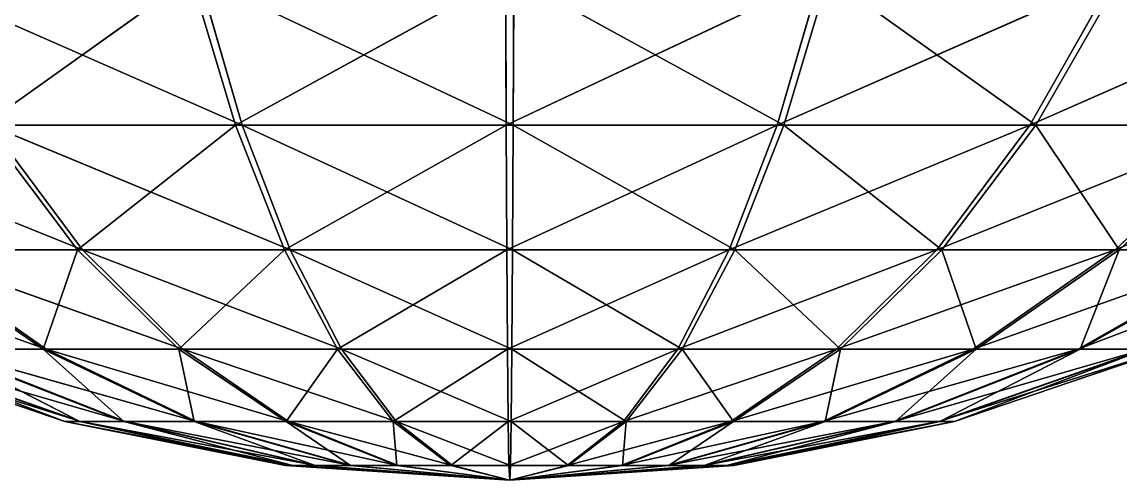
# Model space of a CAD drawing. Header units: metres. Extents: x -221 to 289, y -256 to 250.
# Drawn here: x 4.7 to 68.6, y -100 to -73.3 of the extents above; entities that cross this region are included whole.
import ezdxf

# ---------------------------------------------------------------- set-up
doc = ezdxf.new("R2010")
doc.units = ezdxf.units.M

msp = doc.modelspace()

# ---------------------------------------------------------------- linework, layer by layer
for p, q in [((-2.074966, -70.71068, -700.0737), (17.516209, -79.335335, -702.5747)), ((14.545742, -70.71068, -829.6686), (2.461123, -79.335335, -814.04706)), ((14.545742, -70.71068, -829.6686), (17.122866, -79.335335, -820.17773)), ((15.002626, -70.71068, -693.0668), (33.27896, -79.335335, -700.5531)), ((15.002626, -70.71068, -693.0668), (17.516209, -79.335335, -702.5747)), ((32.838867, -70.71068, -832.13916), (17.122866, -79.335335, -820.17773)), ((32.838867, -70.71068, -832.13916), (32.87176, -79.335335, -822.3047)), ((51.148094, -70.71068, -829.791), (32.87176, -79.335335, -822.3047)), ((33.31185, -70.71068, -690.7186), (33.27896, -79.335335, -700.5531)), ((33.31185, -70.71068, -690.7186), (49.02785, -79.335335, -702.68005)), ((51.148094, -70.71068, -829.791), (48.634514, -79.335335, -820.2831)), ((68.22569, -70.71068, -822.78406), (48.634514, -79.335335, -820.2831)), ((51.604973, -70.71068, -693.1892), (49.02785, -79.335335, -702.68005)), ((51.604973, -70.71068, -693.1892), (63.689594, -79.335335, -708.8107)), ((68.22569, -70.71068, -822.78406), (63.336945, -79.335335, -814.2507)), ((82.90785, -70.71068, -811.5958), (63.336945, -79.335335, -814.2507)), ((68.63532, -70.71068, -700.31024), (63.689594, -79.335335, -708.8107)), ((-9.826355, -79.335335, -718.23926), (8.220325, -86.60254, -718.04425)), ((2.461123, -79.335335, -814.04706), (17.122866, -79.335335, -820.17773)), ((2.461123, -79.335335, -814.04706), (7.930668, -86.60254, -804.6463)), ((17.516209, -79.335335, -702.5747), (2.813788, -79.335335, -708.6071)), ((2.813788, -79.335335, -708.6071), (20.29601, -86.60254, -713.0896)), ((2.813788, -79.335335, -708.6071), (8.220325, -86.60254, -718.04425)), ((17.122866, -79.335335, -820.17773), (7.930668, -86.60254, -804.6463)), ((17.122866, -79.335335, -820.17773), (32.87176, -79.335335, -822.3047)), ((17.122866, -79.335335, -820.17773), (19.97294, -86.60254, -809.68164)), ((33.27896, -79.335335, -700.5531), (17.516209, -79.335335, -702.5747)), ((17.516209, -79.335335, -702.5747), (33.242584, -86.60254, -711.42914)), ((17.516209, -79.335335, -702.5747), (20.29601, -86.60254, -713.0896)), ((32.87176, -79.335335, -822.3047), (19.97294, -86.60254, -809.68164)), ((32.87176, -79.335335, -822.3047), (48.634514, -79.335335, -820.2831)), ((32.87176, -79.335335, -822.3047), (32.908134, -86.60254, -811.42865)), ((48.634514, -79.335335, -820.2831), (32.908134, -86.60254, -811.42865)), ((33.27896, -79.335335, -700.5531), (33.242584, -86.60254, -711.42914)), ((49.02785, -79.335335, -702.68005), (33.27896, -79.335335, -700.5531)), ((33.27896, -79.335335, -700.5531), (46.17778, -86.60254, -713.17615)), ((48.634514, -79.335335, -820.2831), (45.854717, -86.60254, -809.7682)), ((63.336945, -79.335335, -814.2507), (45.854717, -86.60254, -809.7682)), ((49.02785, -79.335335, -702.68005), (46.17778, -86.60254, -713.17615)), ((48.634514, -79.335335, -820.2831), (63.336945, -79.335335, -814.2507)), ((63.689594, -79.335335, -708.8107), (49.02785, -79.335335, -702.68005)), ((49.02785, -79.335335, -702.68005), (58.220055, -86.60254, -718.2115)), ((63.336945, -79.335335, -814.2507), (57.930405, -86.60254, -804.81354)), ((75.97708, -79.335335, -804.6185), (57.930405, -86.60254, -804.81354)), ((63.689594, -79.335335, -708.8107), (58.220055, -86.60254, -718.2115)), ((63.336945, -79.335335, -814.2507), (75.97708, -79.335335, -804.6185)), ((76.26503, -79.335335, -718.52716), (63.689594, -79.335335, -708.8107)), ((63.689594, -79.335335, -708.8107), (68.54876, -86.60254, -726.192)), ((75.97708, -79.335335, -804.6185), (68.31226, -86.60254, -796.9023)), ((85.69356, -79.335335, -792.0431), (68.31226, -86.60254, -796.9023)), ((76.26503, -79.335335, -718.52716), (68.54876, -86.60254, -726.192)), ((-10.142059, -86.60254, -736.28424), (6.106211, -92.38795, -734.27875)), ((-2.398037, -86.60254, -796.6658), (7.930668, -86.60254, -804.6463)), ((-2.398037, -86.60254, -796.6658), (5.925198, -92.38795, -788.3981)), ((8.220325, -86.60254, -718.04425), (-2.161533, -86.60254, -725.9555)), ((-2.161533, -86.60254, -725.9555), (14.052139, -92.38795, -728.2237)), ((-2.161533, -86.60254, -725.9555), (6.106211, -92.38795, -734.27875)), ((7.930668, -86.60254, -804.6463), (5.925198, -92.38795, -788.3981)), ((7.930668, -86.60254, -804.6463), (19.97294, -86.60254, -809.68164)), ((7.930668, -86.60254, -804.6463), (13.830446, -92.38795, -794.5061)), ((20.29601, -86.60254, -713.0896), (8.220325, -86.60254, -718.04425)), ((8.220325, -86.60254, -718.04425), (23.294468, -92.38795, -724.4316)), ((8.220325, -86.60254, -718.04425), (14.052139, -92.38795, -728.2237)), ((19.97294, -86.60254, -809.68164), (13.830446, -92.38795, -794.5061)), ((19.97294, -86.60254, -809.68164), (32.908134, -86.60254, -811.42865)), ((19.97294, -86.60254, -809.68164), (23.047203, -92.38795, -798.3599)), ((33.242584, -86.60254, -711.42914), (20.29601, -86.60254, -713.0896)), ((20.29601, -86.60254, -713.0896), (33.20335, -92.38795, -723.16077)), ((20.29601, -86.60254, -713.0896), (23.294468, -92.38795, -724.4316)), ((32.908134, -86.60254, -811.42865), (23.047203, -92.38795, -798.3599)), ((32.908134, -86.60254, -811.42865), (45.854717, -86.60254, -809.7682)), ((32.908134, -86.60254, -811.42865), (32.947372, -92.38795, -799.697)), ((45.854717, -86.60254, -809.7682), (32.947372, -92.38795, -799.697)), ((33.242584, -86.60254, -711.42914), (33.20335, -92.38795, -723.16077)), ((46.17778, -86.60254, -713.17615), (33.242584, -86.60254, -711.42914)), ((33.242584, -86.60254, -711.42914), (43.103516, -92.38795, -724.49786)), ((45.854717, -86.60254, -809.7682), (42.856255, -92.38795, -798.4262)), ((57.930405, -86.60254, -804.81354), (42.856255, -92.38795, -798.4262)), ((46.17778, -86.60254, -713.17615), (43.103516, -92.38795, -724.49786)), ((45.854717, -86.60254, -809.7682), (57.930405, -86.60254, -804.81354)), ((58.220055, -86.60254, -718.2115), (46.17778, -86.60254, -713.17615)), ((46.17778, -86.60254, -713.17615), (52.320274, -92.38795, -728.3517)), ((57.930405, -86.60254, -804.81354), (52.098587, -92.38795, -794.6341)), ((68.31226, -86.60254, -796.9023), (52.098587, -92.38795, -794.6341)), ((58.220055, -86.60254, -718.2115), (52.320274, -92.38795, -728.3517)), ((57.930405, -86.60254, -804.81354), (68.31226, -86.60254, -796.9023)), ((68.54876, -86.60254, -726.192), (58.220055, -86.60254, -718.2115)), ((58.220055, -86.60254, -718.2115), (60.225525, -92.38795, -734.4597)), ((68.31226, -86.60254, -796.9023), (60.044518, -92.38795, -788.57904)), ((76.292786, -86.60254, -786.5736), (60.044518, -92.38795, -788.57904)), ((68.54876, -86.60254, -726.192), (60.225525, -92.38795, -734.4597)), ((76.292786, -86.60254, -786.5736), (66.15254, -92.38795, -780.6738)), ((81.32811, -86.60254, -774.5313), (66.15254, -92.38795, -780.6738)), ((76.460014, -86.60254, -736.57385), (66.28053, -92.38795, -742.40564)), ((68.54876, -86.60254, -726.192), (66.28053, -92.38795, -742.40564)), ((68.31226, -86.60254, -796.9023), (76.292786, -86.60254, -786.5736)), ((76.460014, -86.60254, -736.57385), (68.54876, -86.60254, -726.192)), ((-5.192772, -92.38795, -761.3009), (8.097897, -96.59258, -754.6466)), ((-5.192772, -92.38795, -761.3009), (7.193592, -96.59258, -761.34235)), ((-3.921944, -92.38795, -771.2098), (7.193592, -96.59258, -761.34235)), ((-3.921944, -92.38795, -771.2098), (8.053089, -96.59258, -768.04395)), ((-3.85569, -92.38795, -751.40076), (10.704374, -96.59258, -748.413)), ((-3.85569, -92.38795, -751.40076), (8.097897, -96.59258, -754.6466)), ((-0.12981, -92.38795, -780.4521), (5.925198, -92.38795, -788.3981)), ((-0.12981, -92.38795, -780.4521), (8.053089, -96.59258, -768.04395)), ((-0.12981, -92.38795, -780.4521), (10.617811, -96.59258, -774.2948)), ((6.106211, -92.38795, -734.27875), (-0.00182, -92.38795, -742.18396)), ((-0.00182, -92.38795, -742.18396), (14.8354, -96.59258, -743.0665)), ((-0.00182, -92.38795, -742.18396), (10.704374, -96.59258, -748.413)), ((5.925198, -92.38795, -788.3981), (13.830446, -92.38795, -794.5061)), ((5.925198, -92.38795, -788.3981), (10.617811, -96.59258, -774.2948)), ((5.925198, -92.38795, -788.3981), (14.712976, -96.59258, -779.6689)), ((14.052139, -92.38795, -728.2237), (6.106211, -92.38795, -734.27875)), ((6.106211, -92.38795, -734.27875), (20.209446, -96.59258, -738.9713)), ((6.106211, -92.38795, -734.27875), (14.8354, -96.59258, -743.0665)), ((13.830446, -92.38795, -794.5061), (23.047203, -92.38795, -798.3599)), ((13.830446, -92.38795, -794.5061), (14.712976, -96.59258, -779.6689)), ((13.830446, -92.38795, -794.5061), (20.05951, -96.59258, -783.79987)), ((23.294468, -92.38795, -724.4316), (14.052139, -92.38795, -728.2237)), ((14.052139, -92.38795, -728.2237), (26.460281, -96.59258, -736.4066)), ((14.052139, -92.38795, -728.2237), (20.209446, -96.59258, -738.9713)), ((23.047203, -92.38795, -798.3599), (20.05951, -96.59258, -783.79987)), ((23.047203, -92.38795, -798.3599), (32.947372, -92.38795, -799.697)), ((23.047203, -92.38795, -798.3599), (26.293049, -96.59258, -786.4064)), ((33.20335, -92.38795, -723.16077), (23.294468, -92.38795, -724.4316)), ((23.294468, -92.38795, -724.4316), (33.161922, -96.59258, -735.5471)), ((23.294468, -92.38795, -724.4316), (26.460281, -96.59258, -736.4066)), ((32.947372, -92.38795, -799.697), (26.293049, -96.59258, -786.4064)), ((32.947372, -92.38795, -799.697), (42.856255, -92.38795, -798.4262)), ((32.947372, -92.38795, -799.697), (32.9888, -96.59258, -787.31067)), ((42.856255, -92.38795, -798.4262), (32.9888, -96.59258, -787.31067)), ((33.20335, -92.38795, -723.16077), (33.161922, -96.59258, -735.5471)), ((43.103516, -92.38795, -724.49786), (33.20335, -92.38795, -723.16077)), ((33.20335, -92.38795, -723.16077), (39.857674, -96.59258, -736.4514)), ((42.856255, -92.38795, -798.4262), (39.690445, -96.59258, -786.4512)), ((52.098587, -92.38795, -794.6341), (39.690445, -96.59258, -786.4512)), ((43.103516, -92.38795, -724.49786), (39.857674, -96.59258, -736.4514)), ((42.856255, -92.38795, -798.4262), (52.098587, -92.38795, -794.6341)), ((52.320274, -92.38795, -728.3517), (43.103516, -92.38795, -724.49786)), ((43.103516, -92.38795, -724.49786), (46.091217, -96.59258, -739.0579)), ((52.098587, -92.38795, -794.6341), (45.941284, -96.59258, -783.8865)), ((60.044518, -92.38795, -788.57904), (45.941284, -96.59258, -783.8865)), ((52.320274, -92.38795, -728.3517), (46.091217, -96.59258, -739.0579)), ((60.044518, -92.38795, -788.57904), (51.31533, -96.59258, -779.79126)), ((66.15254, -92.38795, -780.6738), (51.31533, -96.59258, -779.79126)), ((60.225525, -92.38795, -734.4597), (51.437744, -96.59258, -743.1889)), ((52.320274, -92.38795, -728.3517), (51.437744, -96.59258, -743.1889)), ((52.098587, -92.38795, -794.6341), (60.044518, -92.38795, -788.57904)), ((60.225525, -92.38795, -734.4597), (52.320274, -92.38795, -728.3517)), ((66.15254, -92.38795, -780.6738), (55.44635, -96.59258, -774.44476)), ((70.00642, -92.38795, -771.45703), (55.44635, -96.59258, -774.44476)), ((66.28053, -92.38795, -742.40564), (55.532913, -96.59258, -748.563)), ((60.225525, -92.38795, -734.4597), (55.532913, -96.59258, -748.563)), ((70.00642, -92.38795, -771.45703), (58.05283, -96.59258, -768.2112)), ((71.3435, -92.38795, -761.5569), (58.05283, -96.59258, -768.2112)), ((70.07267, -92.38795, -751.648), (58.097637, -96.59258, -754.81384)), ((66.28053, -92.38795, -742.40564), (58.097637, -96.59258, -754.81384)), ((71.3435, -92.38795, -761.5569), (58.957134, -96.59258, -761.51544)), ((70.07267, -92.38795, -751.648), (58.957134, -96.59258, -761.51544)), ((60.044518, -92.38795, -788.57904), (66.15254, -92.38795, -780.6738)), ((66.28053, -92.38795, -742.40564), (60.225525, -92.38795, -734.4597)), ((66.15254, -92.38795, -780.6738), (70.00642, -92.38795, -771.45703)), ((70.07267, -92.38795, -751.648), (66.28053, -92.38795, -742.40564)), ((8.097897, -96.59258, -754.6466), (7.193592, -96.59258, -761.34235)), ((7.193592, -96.59258, -761.34235), (8.053089, -96.59258, -768.04395)), ((7.193592, -96.59258, -761.34235), (20.478855, -99.144485, -758.0085)), ((7.193592, -96.59258, -761.34235), (20.022804, -99.144485, -761.38525)), ((8.053089, -96.59258, -768.04395), (10.617811, -96.59258, -774.2948)), ((8.053089, -96.59258, -768.04395), (20.022804, -99.144485, -761.38525)), ((8.053089, -96.59258, -768.04395), (20.45626, -99.144485, -764.76495)), ((10.704374, -96.59258, -748.413), (8.097897, -96.59258, -754.6466)), ((8.097897, -96.59258, -754.6466), (21.793343, -99.144485, -754.8648)), ((8.097897, -96.59258, -754.6466), (20.478855, -99.144485, -758.0085)), ((10.617811, -96.59258, -774.2948), (14.712976, -96.59258, -779.6689)), ((10.617811, -96.59258, -774.2948), (20.45626, -99.144485, -764.76495)), ((10.617811, -96.59258, -774.2948), (21.749687, -99.144485, -767.91736)), ((14.8354, -96.59258, -743.0665), (10.704374, -96.59258, -748.413)), ((10.704374, -96.59258, -748.413), (23.876678, -99.144485, -752.16846)), ((10.704374, -96.59258, -748.413), (21.793343, -99.144485, -754.8648)), ((14.712976, -96.59258, -779.6689), (20.05951, -96.59258, -783.79987)), ((14.712976, -96.59258, -779.6689), (21.749687, -99.144485, -767.91736)), ((14.712976, -96.59258, -779.6689), (23.814941, -99.144485, -770.62756)), ((20.209446, -96.59258, -738.9713), (14.8354, -96.59258, -743.0665)), ((14.8354, -96.59258, -743.0665), (26.586891, -99.144485, -750.1032)), ((14.8354, -96.59258, -743.0665), (23.876678, -99.144485, -752.16846)), ((20.05951, -96.59258, -783.79987), (26.293049, -96.59258, -786.4064)), ((20.05951, -96.59258, -783.79987), (23.814941, -99.144485, -770.62756)), ((20.05951, -96.59258, -783.79987), (26.511274, -99.144485, -772.71094)), ((26.460281, -96.59258, -736.4066), (20.209446, -96.59258, -738.9713)), ((20.209446, -96.59258, -738.9713), (29.739279, -99.144485, -748.8098)), ((20.209446, -96.59258, -738.9713), (26.586891, -99.144485, -750.1032)), ((26.293049, -96.59258, -786.4064), (32.9888, -96.59258, -787.31067)), ((26.293049, -96.59258, -786.4064), (26.511274, -99.144485, -772.71094)), ((26.293049, -96.59258, -786.4064), (29.654942, -99.144485, -774.0254)), ((33.161922, -96.59258, -735.5471), (26.460281, -96.59258, -736.4066)), ((26.460281, -96.59258, -736.4066), (33.11902, -99.144485, -748.37634)), ((26.460281, -96.59258, -736.4066), (29.739279, -99.144485, -748.8098)), ((32.9888, -96.59258, -787.31067), (29.654942, -99.144485, -774.0254)), ((32.9888, -96.59258, -787.31067), (39.690445, -96.59258, -786.4512)), ((32.9888, -96.59258, -787.31067), (33.031708, -99.144485, -774.48145)), ((39.690445, -96.59258, -786.4512), (33.031708, -99.144485, -774.48145)), ((33.161922, -96.59258, -735.5471), (33.11902, -99.144485, -748.37634)), ((39.857674, -96.59258, -736.4514), (33.161922, -96.59258, -735.5471)), ((33.161922, -96.59258, -735.5471), (36.49578, -99.144485, -748.8324)), ((39.690445, -96.59258, -786.4512), (36.411446, -99.144485, -774.048)), ((45.941284, -96.59258, -783.8865), (36.411446, -99.144485, -774.048)), ((39.857674, -96.59258, -736.4514), (36.49578, -99.144485, -748.8324)), ((45.941284, -96.59258, -783.8865), (39.563835, -99.144485, -772.7546)), ((51.31533, -96.59258, -779.79126), (39.563835, -99.144485, -772.7546)), ((46.091217, -96.59258, -739.0579), (39.63945, -99.144485, -750.14685)), ((39.857674, -96.59258, -736.4514), (39.63945, -99.144485, -750.14685)), ((39.690445, -96.59258, -786.4512), (45.941284, -96.59258, -783.8865)), ((46.091217, -96.59258, -739.0579), (39.857674, -96.59258, -736.4514)), ((51.31533, -96.59258, -779.79126), (42.274048, -99.144485, -770.68933)), ((55.44635, -96.59258, -774.44476), (42.274048, -99.144485, -770.68933)), ((51.437744, -96.59258, -743.1889), (42.335785, -99.144485, -752.2302)), ((46.091217, -96.59258, -739.0579), (42.335785, -99.144485, -752.2302)), ((55.44635, -96.59258, -774.44476), (44.357384, -99.144485, -767.993)), ((58.05283, -96.59258, -768.2112), (44.357384, -99.144485, -767.993)), ((55.532913, -96.59258, -748.563), (44.40104, -99.144485, -754.9404)), ((51.437744, -96.59258, -743.1889), (44.40104, -99.144485, -754.9404)), ((58.05283, -96.59258, -768.2112), (45.671867, -99.144485, -764.8493)), ((58.957134, -96.59258, -761.51544), (45.671867, -99.144485, -764.8493)), ((58.097637, -96.59258, -754.81384), (45.694466, -99.144485, -758.09283)), ((55.532913, -96.59258, -748.563), (45.694466, -99.144485, -758.09283)), ((45.941284, -96.59258, -783.8865), (51.31533, -96.59258, -779.79126)), ((51.437744, -96.59258, -743.1889), (46.091217, -96.59258, -739.0579)), ((58.957134, -96.59258, -761.51544), (46.127922, -99.144485, -761.47253)), ((58.097637, -96.59258, -754.81384), (46.127922, -99.144485, -761.47253)), ((51.31533, -96.59258, -779.79126), (55.44635, -96.59258, -774.44476)), ((55.532913, -96.59258, -748.563), (51.437744, -96.59258, -743.1889)), ((55.44635, -96.59258, -774.44476), (58.05283, -96.59258, -768.2112)), ((58.097637, -96.59258, -754.81384), (55.532913, -96.59258, -748.563)), ((58.05283, -96.59258, -768.2112), (58.957134, -96.59258, -761.51544)), ((58.957134, -96.59258, -761.51544), (58.097637, -96.59258, -754.81384)), ((20.478855, -99.144485, -758.0085), (20.022804, -99.144485, -761.38525)), ((20.022804, -99.144485, -761.38525), (20.45626, -99.144485, -764.76495)), ((20.022804, -99.144485, -761.38525), (33.075363, -100, -761.4289)), ((20.45626, -99.144485, -764.76495), (21.749687, -99.144485, -767.91736)), ((20.45626, -99.144485, -764.76495), (33.075363, -100, -761.4289)), ((21.793343, -99.144485, -754.8648), (20.478855, -99.144485, -758.0085)), ((20.478855, -99.144485, -758.0085), (33.075363, -100, -761.4289)), ((21.749687, -99.144485, -767.91736), (23.814941, -99.144485, -770.62756)), ((21.749687, -99.144485, -767.91736), (33.075363, -100, -761.4289)), ((23.876678, -99.144485, -752.16846), (21.793343, -99.144485, -754.8648)), ((21.793343, -99.144485, -754.8648), (33.075363, -100, -761.4289)), ((23.814941, -99.144485, -770.62756), (26.511274, -99.144485, -772.71094)), ((23.814941, -99.144485, -770.62756), (33.075363, -100, -761.4289)), ((26.586891, -99.144485, -750.1032), (23.876678, -99.144485, -752.16846)), ((23.876678, -99.144485, -752.16846), (33.075363, -100, -761.4289)), ((26.511274, -99.144485, -772.71094), (29.654942, -99.144485, -774.0254)), ((26.511274, -99.144485, -772.71094), (33.075363, -100, -761.4289)), ((29.739279, -99.144485, -748.8098), (26.586891, -99.144485, -750.1032)), ((26.586891, -99.144485, -750.1032), (33.075363, -100, -761.4289)), ((29.654942, -99.144485, -774.0254), (33.031708, -99.144485, -774.48145)), ((29.654942, -99.144485, -774.0254), (33.075363, -100, -761.4289)), ((33.11902, -99.144485, -748.37634), (29.739279, -99.144485, -748.8098)), ((29.739279, -99.144485, -748.8098), (33.075363, -100, -761.4289)), ((33.031708, -99.144485, -774.48145), (36.411446, -99.144485, -774.048)), ((33.031708, -99.144485, -774.48145), (33.075363, -100, -761.4289)), ((36.411446, -99.144485, -774.048), (33.075363, -100, -761.4289)), ((39.563835, -99.144485, -772.7546), (33.075363, -100, -761.4289)), ((42.274048, -99.144485, -770.68933), (33.075363, -100, -761.4289)), ((44.357384, -99.144485, -767.993), (33.075363, -100, -761.4289)), ((45.671867, -99.144485, -764.8493), (33.075363, -100, -761.4289)), ((46.127922, -99.144485, -761.47253), (33.075363, -100, -761.4289)), ((45.694466, -99.144485, -758.09283), (33.075363, -100, -761.4289)), ((44.40104, -99.144485, -754.9404), (33.075363, -100, -761.4289)), ((42.335785, -99.144485, -752.2302), (33.075363, -100, -761.4289)), ((39.63945, -99.144485, -750.14685), (33.075363, -100, -761.4289)), ((36.49578, -99.144485, -748.8324), (33.075363, -100, -761.4289)), ((33.11902, -99.144485, -748.37634), (33.075363, -100, -761.4289)), ((36.49578, -99.144485, -748.8324), (33.11902, -99.144485, -748.37634)), ((36.411446, -99.144485, -774.048), (39.563835, -99.144485, -772.7546)), ((39.63945, -99.144485, -750.14685), (36.49578, -99.144485, -748.8324)), ((39.563835, -99.144485, -772.7546), (42.274048, -99.144485, -770.68933)), ((42.335785, -99.144485, -752.2302), (39.63945, -99.144485, -750.14685)), ((42.274048, -99.144485, -770.68933), (44.357384, -99.144485, -767.993)), ((44.40104, -99.144485, -754.9404), (42.335785, -99.144485, -752.2302)), ((44.357384, -99.144485, -767.993), (45.671867, -99.144485, -764.8493)), ((45.694466, -99.144485, -758.09283), (44.40104, -99.144485, -754.9404)), ((45.671867, -99.144485, -764.8493), (46.127922, -99.144485, -761.47253)), ((46.127922, -99.144485, -761.47253), (45.694466, -99.144485, -758.09283))]:
    msp.add_line(p, q)
for points in [[(2.461123, -79.335335, -814.04706), (-2.484604, -70.71068, -822.54755), (14.545742, -70.71068, -829.6686), (14.545842, -70.71058, -829.66846)], [(17.516209, -79.335335, -702.5747), (15.002626, -70.71068, -693.0668), (-2.074966, -70.71068, -700.0737), (-2.074867, -70.71058, -700.0736)], [(17.516209, -79.335335, -702.5747), (-2.074966, -70.71068, -700.0737), (2.813788, -79.335335, -708.6071), (2.813887, -79.335236, -708.607)], [(2.461123, -79.335335, -814.04706), (14.545742, -70.71068, -829.6686), (17.122866, -79.335335, -820.17773), (17.122965, -79.335236, -820.1776)], [(17.122866, -79.335335, -820.17773), (14.545742, -70.71068, -829.6686), (32.838867, -70.71068, -832.13916), (32.838966, -70.71058, -832.13904)], [(33.27896, -79.335335, -700.5531), (33.31185, -70.71068, -690.7186), (15.002626, -70.71068, -693.0668), (15.002727, -70.71058, -693.06665)], [(33.27896, -79.335335, -700.5531), (15.002626, -70.71068, -693.0668), (17.516209, -79.335335, -702.5747), (17.516308, -79.335236, -702.5746)], [(17.122866, -79.335335, -820.17773), (32.838867, -70.71068, -832.13916), (32.87176, -79.335335, -822.3047), (32.87186, -79.335236, -822.30457)], [(32.87176, -79.335335, -822.3047), (32.838867, -70.71068, -832.13916), (51.148094, -70.71068, -829.791), (51.148193, -70.71058, -829.7909)], [(32.87176, -79.335335, -822.3047), (51.148094, -70.71068, -829.791), (48.634514, -79.335335, -820.2831), (48.634613, -79.335236, -820.28296)], [(49.02785, -79.335335, -702.68005), (33.31185, -70.71068, -690.7186), (33.27896, -79.335335, -700.5531), (33.27906, -79.335236, -700.553)], [(49.02785, -79.335335, -702.68005), (51.604973, -70.71068, -693.1892), (33.31185, -70.71068, -690.7186), (33.31195, -70.71058, -690.7185)], [(48.634514, -79.335335, -820.2831), (51.148094, -70.71068, -829.791), (68.22569, -70.71068, -822.78406), (68.22579, -70.71058, -822.78394)], [(48.634514, -79.335335, -820.2831), (68.22569, -70.71068, -822.78406), (63.336945, -79.335335, -814.2507), (63.337044, -79.335236, -814.25055)], [(63.689594, -79.335335, -708.8107), (51.604973, -70.71068, -693.1892), (49.02785, -79.335335, -702.68005), (49.02795, -79.335236, -702.67993)], [(63.689594, -79.335335, -708.8107), (68.63532, -70.71068, -700.31024), (51.604973, -70.71068, -693.1892), (51.605072, -70.71058, -693.1891)], [(63.336945, -79.335335, -814.2507), (68.22569, -70.71068, -822.78406), (82.90785, -70.71068, -811.5958), (82.90795, -70.71058, -811.5957)], [(63.336945, -79.335335, -814.2507), (82.90785, -70.71068, -811.5958), (75.97708, -79.335335, -804.6185), (75.97718, -79.335236, -804.6184)], [(76.26503, -79.335335, -718.52716), (68.63532, -70.71068, -700.31024), (63.689594, -79.335335, -708.8107), (63.689693, -79.335236, -708.8106)], [(8.220325, -86.60254, -718.04425), (2.813788, -79.335335, -708.6071), (-9.826355, -79.335335, -718.23926), (-9.826255, -79.335236, -718.23914)], [(8.220325, -86.60254, -718.04425), (-9.826355, -79.335335, -718.23926), (-2.161533, -86.60254, -725.9555), (-2.161433, -86.60244, -725.9554)], [(-2.398037, -86.60254, -796.6658), (2.461123, -79.335335, -814.04706), (7.930668, -86.60254, -804.6463), (7.930768, -86.60244, -804.6462)], [(7.930668, -86.60254, -804.6463), (2.461123, -79.335335, -814.04706), (17.122866, -79.335335, -820.17773), (17.122965, -79.335236, -820.1776)], [(20.29601, -86.60254, -713.0896), (17.516209, -79.335335, -702.5747), (2.813788, -79.335335, -708.6071), (2.813887, -79.335236, -708.607)], [(20.29601, -86.60254, -713.0896), (2.813788, -79.335335, -708.6071), (8.220325, -86.60254, -718.04425), (8.220426, -86.60244, -718.0441)], [(7.930668, -86.60254, -804.6463), (17.122866, -79.335335, -820.17773), (19.97294, -86.60254, -809.68164), (19.97304, -86.60244, -809.6815)], [(32.87176, -79.335335, -822.3047), (32.87176, -79.335335, -822.3047), (17.122866, -79.335335, -820.17773), (17.122965, -79.335236, -820.1776)], [(19.97294, -86.60254, -809.68164), (17.122866, -79.335335, -820.17773), (32.87176, -79.335335, -822.3047), (32.87186, -79.335236, -822.30457)], [(33.242584, -86.60254, -711.42914), (33.27896, -79.335335, -700.5531), (17.516209, -79.335335, -702.5747), (17.516308, -79.335236, -702.5746)], [(33.242584, -86.60254, -711.42914), (17.516209, -79.335335, -702.5747), (20.29601, -86.60254, -713.0896), (20.296108, -86.60244, -713.0895)], [(19.97294, -86.60254, -809.68164), (32.87176, -79.335335, -822.3047), (32.908134, -86.60254, -811.42865), (32.908234, -86.60244, -811.4285)], [(32.908134, -86.60254, -811.42865), (32.87176, -79.335335, -822.3047), (48.634514, -79.335335, -820.2831), (48.634613, -79.335236, -820.28296)], [(32.908134, -86.60254, -811.42865), (48.634514, -79.335335, -820.2831), (45.854717, -86.60254, -809.7682), (45.854816, -86.60244, -809.76807)], [(46.17778, -86.60254, -713.17615), (33.27896, -79.335335, -700.5531), (33.242584, -86.60254, -711.42914), (33.242683, -86.60244, -711.429)], [(46.17778, -86.60254, -713.17615), (49.02785, -79.335335, -702.68005), (33.27896, -79.335335, -700.5531), (33.27906, -79.335236, -700.553)], [(45.854717, -86.60254, -809.7682), (48.634514, -79.335335, -820.2831), (63.336945, -79.335335, -814.2507), (63.337044, -79.335236, -814.25055)], [(45.854717, -86.60254, -809.7682), (63.336945, -79.335335, -814.2507), (57.930405, -86.60254, -804.81354), (57.930504, -86.60244, -804.8134)], [(58.220055, -86.60254, -718.2115), (49.02785, -79.335335, -702.68005), (46.17778, -86.60254, -713.17615), (46.17788, -86.60244, -713.176)], [(58.220055, -86.60254, -718.2115), (63.689594, -79.335335, -708.8107), (49.02785, -79.335335, -702.68005), (49.02795, -79.335236, -702.67993)], [(57.930405, -86.60254, -804.81354), (63.336945, -79.335335, -814.2507), (75.97708, -79.335335, -804.6185), (75.97718, -79.335236, -804.6184)], [(57.930405, -86.60254, -804.81354), (75.97708, -79.335335, -804.6185), (68.31226, -86.60254, -796.9023), (68.31236, -86.60244, -796.90216)], [(68.54876, -86.60254, -726.192), (63.689594, -79.335335, -708.8107), (58.220055, -86.60254, -718.2115), (58.220154, -86.60244, -718.21136)], [(68.54876, -86.60254, -726.192), (76.26503, -79.335335, -718.52716), (63.689594, -79.335335, -708.8107), (63.689693, -79.335236, -708.8106)], [(68.31226, -86.60254, -796.9023), (75.97708, -79.335335, -804.6185), (85.69356, -79.335335, -792.0431), (85.69366, -79.335236, -792.04297)], [(68.31226, -86.60254, -796.9023), (85.69356, -79.335335, -792.0431), (76.292786, -86.60254, -786.5736), (76.292885, -86.60244, -786.5735)], [(76.460014, -86.60254, -736.57385), (76.26503, -79.335335, -718.52716), (68.54876, -86.60254, -726.192), (68.54886, -86.60244, -726.1919)], [(6.106211, -92.38795, -734.27875), (-2.161533, -86.60254, -725.9555), (-10.142059, -86.60254, -736.28424), (-10.141959, -86.60244, -736.2841)], [(6.106211, -92.38795, -734.27875), (-10.142059, -86.60254, -736.28424), (-0.00182, -92.38795, -742.18396), (-0.00172, -92.38785, -742.18384)], [(5.925198, -92.38795, -788.3981), (-2.398037, -86.60254, -796.6658), (7.930668, -86.60254, -804.6463), (7.930768, -86.60244, -804.6462)], [(-0.12981, -92.38795, -780.4521), (-2.398037, -86.60254, -796.6658), (5.925198, -92.38795, -788.3981), (5.925298, -92.38785, -788.39795)], [(14.052139, -92.38795, -728.2237), (8.220325, -86.60254, -718.04425), (-2.161533, -86.60254, -725.9555), (-2.161433, -86.60244, -725.9554)], [(14.052139, -92.38795, -728.2237), (-2.161533, -86.60254, -725.9555), (6.106211, -92.38795, -734.27875), (6.106311, -92.38785, -734.2786)], [(5.925198, -92.38795, -788.3981), (7.930668, -86.60254, -804.6463), (13.830446, -92.38795, -794.5061), (13.830546, -92.38785, -794.506)], [(13.830446, -92.38795, -794.5061), (7.930668, -86.60254, -804.6463), (19.97294, -86.60254, -809.68164), (19.97304, -86.60244, -809.6815)], [(23.294468, -92.38795, -724.4316), (20.29601, -86.60254, -713.0896), (8.220325, -86.60254, -718.04425), (8.220426, -86.60244, -718.0441)], [(23.294468, -92.38795, -724.4316), (8.220325, -86.60254, -718.04425), (14.052139, -92.38795, -728.2237), (14.052239, -92.38785, -728.2236)], [(13.830446, -92.38795, -794.5061), (19.97294, -86.60254, -809.68164), (23.047203, -92.38795, -798.3599), (23.047302, -92.38785, -798.3598)], [(32.908134, -86.60254, -811.42865), (32.908134, -86.60254, -811.42865), (19.97294, -86.60254, -809.68164), (19.97304, -86.60244, -809.6815)], [(23.047203, -92.38795, -798.3599), (19.97294, -86.60254, -809.68164), (32.908134, -86.60254, -811.42865), (32.908234, -86.60244, -811.4285)], [(33.20335, -92.38795, -723.16077), (33.242584, -86.60254, -711.42914), (20.29601, -86.60254, -713.0896), (20.296108, -86.60244, -713.0895)], [(33.20335, -92.38795, -723.16077), (20.29601, -86.60254, -713.0896), (23.294468, -92.38795, -724.4316), (23.294567, -92.38785, -724.43146)], [(23.047203, -92.38795, -798.3599), (32.908134, -86.60254, -811.42865), (32.947372, -92.38795, -799.697), (32.94747, -92.38785, -799.6969)], [(32.947372, -92.38795, -799.697), (32.908134, -86.60254, -811.42865), (45.854717, -86.60254, -809.7682), (45.854816, -86.60244, -809.76807)], [(32.947372, -92.38795, -799.697), (45.854717, -86.60254, -809.7682), (42.856255, -92.38795, -798.4262), (42.856354, -92.38785, -798.4261)], [(43.103516, -92.38795, -724.49786), (33.242584, -86.60254, -711.42914), (33.20335, -92.38795, -723.16077), (33.20345, -92.38785, -723.16064)], [(43.103516, -92.38795, -724.49786), (46.17778, -86.60254, -713.17615), (33.242584, -86.60254, -711.42914), (33.242683, -86.60244, -711.429)], [(42.856255, -92.38795, -798.4262), (45.854717, -86.60254, -809.7682), (57.930405, -86.60254, -804.81354), (57.930504, -86.60244, -804.8134)], [(42.856255, -92.38795, -798.4262), (57.930405, -86.60254, -804.81354), (52.098587, -92.38795, -794.6341), (52.098686, -92.38785, -794.634)], [(52.320274, -92.38795, -728.3517), (46.17778, -86.60254, -713.17615), (43.103516, -92.38795, -724.49786), (43.103615, -92.38785, -724.49774)], [(52.320274, -92.38795, -728.3517), (58.220055, -86.60254, -718.2115), (46.17778, -86.60254, -713.17615), (46.17788, -86.60244, -713.176)], [(52.098587, -92.38795, -794.6341), (57.930405, -86.60254, -804.81354), (68.31226, -86.60254, -796.9023), (68.31236, -86.60244, -796.90216)], [(52.098587, -92.38795, -794.6341), (68.31226, -86.60254, -796.9023), (60.044518, -92.38795, -788.57904), (60.044617, -92.38785, -788.5789)], [(60.225525, -92.38795, -734.4597), (58.220055, -86.60254, -718.2115), (52.320274, -92.38795, -728.3517), (52.320374, -92.38785, -728.35156)], [(60.225525, -92.38795, -734.4597), (68.54876, -86.60254, -726.192), (58.220055, -86.60254, -718.2115), (58.220154, -86.60244, -718.21136)], [(60.044518, -92.38795, -788.57904), (68.31226, -86.60254, -796.9023), (76.292786, -86.60254, -786.5736), (76.292885, -86.60244, -786.5735)], [(60.044518, -92.38795, -788.57904), (76.292786, -86.60254, -786.5736), (66.15254, -92.38795, -780.6738), (66.15264, -92.38785, -780.6737)], [(66.28053, -92.38795, -742.40564), (68.54876, -86.60254, -726.192), (60.225525, -92.38795, -734.4597), (60.225624, -92.38785, -734.4596)], [(66.15254, -92.38795, -780.6738), (76.292786, -86.60254, -786.5736), (81.32811, -86.60254, -774.5313), (81.32821, -86.60244, -774.5312)], [(66.15254, -92.38795, -780.6738), (81.32811, -86.60254, -774.5313), (70.00642, -92.38795, -771.45703), (70.006516, -92.38785, -771.4569)], [(66.28053, -92.38795, -742.40564), (76.460014, -86.60254, -736.57385), (68.54876, -86.60254, -726.192), (68.54886, -86.60244, -726.1919)], [(70.07267, -92.38795, -751.648), (76.460014, -86.60254, -736.57385), (66.28053, -92.38795, -742.40564), (66.28063, -92.38785, -742.4055)], [(8.097897, -96.59258, -754.6466), (-3.85569, -92.38795, -751.40076), (-5.192772, -92.38795, -761.3009), (-5.192672, -92.38785, -761.3008)], [(7.193592, -96.59258, -761.34235), (-5.192772, -92.38795, -761.3009), (-3.921944, -92.38795, -771.2098), (-3.921844, -92.38785, -771.20966)], [(8.097897, -96.59258, -754.6466), (-5.192772, -92.38795, -761.3009), (7.193592, -96.59258, -761.34235), (7.193692, -96.59248, -761.3422)], [(8.053089, -96.59258, -768.04395), (-3.921944, -92.38795, -771.2098), (-0.12981, -92.38795, -780.4521), (-0.12971, -92.38785, -780.45197)], [(7.193592, -96.59258, -761.34235), (-3.921944, -92.38795, -771.2098), (8.053089, -96.59258, -768.04395), (8.053189, -96.59248, -768.0438)], [(10.704374, -96.59258, -748.413), (-0.00182, -92.38795, -742.18396), (-3.85569, -92.38795, -751.40076), (-3.85559, -92.38785, -751.40063)], [(10.704374, -96.59258, -748.413), (-3.85569, -92.38795, -751.40076), (8.097897, -96.59258, -754.6466), (8.097997, -96.59248, -754.6465)], [(10.617811, -96.59258, -774.2948), (-0.12981, -92.38795, -780.4521), (5.925198, -92.38795, -788.3981), (5.925298, -92.38785, -788.39795)], [(8.053089, -96.59258, -768.04395), (-0.12981, -92.38795, -780.4521), (10.617811, -96.59258, -774.2948), (10.617911, -96.59248, -774.2947)], [(14.8354, -96.59258, -743.0665), (6.106211, -92.38795, -734.27875), (-0.00182, -92.38795, -742.18396), (-0.00172, -92.38785, -742.18384)], [(14.8354, -96.59258, -743.0665), (-0.00182, -92.38795, -742.18396), (10.704374, -96.59258, -748.413), (10.704474, -96.59248, -748.4129)], [(14.712976, -96.59258, -779.6689), (5.925198, -92.38795, -788.3981), (13.830446, -92.38795, -794.5061), (13.830546, -92.38785, -794.506)], [(10.617811, -96.59258, -774.2948), (5.925198, -92.38795, -788.3981), (14.712976, -96.59258, -779.6689), (14.713077, -96.59248, -779.66876)], [(20.209446, -96.59258, -738.9713), (14.052139, -92.38795, -728.2237), (6.106211, -92.38795, -734.27875), (6.106311, -92.38785, -734.2786)], [(20.209446, -96.59258, -738.9713), (6.106211, -92.38795, -734.27875), (14.8354, -96.59258, -743.0665), (14.8355, -96.59248, -743.0664)], [(20.05951, -96.59258, -783.79987), (13.830446, -92.38795, -794.5061), (23.047203, -92.38795, -798.3599), (23.047302, -92.38785, -798.3598)], [(14.712976, -96.59258, -779.6689), (13.830446, -92.38795, -794.5061), (20.05951, -96.59258, -783.79987), (20.059608, -96.59248, -783.79974)], [(26.460281, -96.59258, -736.4066), (23.294468, -92.38795, -724.4316), (14.052139, -92.38795, -728.2237), (14.052239, -92.38785, -728.2236)], [(26.460281, -96.59258, -736.4066), (14.052139, -92.38795, -728.2237), (20.209446, -96.59258, -738.9713), (20.209545, -96.59248, -738.9712)], [(20.05951, -96.59258, -783.79987), (23.047203, -92.38795, -798.3599), (26.293049, -96.59258, -786.4064), (26.293148, -96.59248, -786.40625)], [(32.947372, -92.38795, -799.697), (32.947372, -92.38795, -799.697), (23.047203, -92.38795, -798.3599), (23.047302, -92.38785, -798.3598)], [(26.293049, -96.59258, -786.4064), (23.047203, -92.38795, -798.3599), (32.947372, -92.38795, -799.697), (32.94747, -92.38785, -799.6969)], [(33.161922, -96.59258, -735.5471), (33.20335, -92.38795, -723.16077), (23.294468, -92.38795, -724.4316), (23.294567, -92.38785, -724.43146)], [(33.161922, -96.59258, -735.5471), (23.294468, -92.38795, -724.4316), (26.460281, -96.59258, -736.4066), (26.46038, -96.59248, -736.4065)], [(26.293049, -96.59258, -786.4064), (32.947372, -92.38795, -799.697), (32.9888, -96.59258, -787.31067), (32.9889, -96.59248, -787.31055)], [(32.9888, -96.59258, -787.31067), (32.947372, -92.38795, -799.697), (42.856255, -92.38795, -798.4262), (42.856354, -92.38785, -798.4261)], [(32.9888, -96.59258, -787.31067), (42.856255, -92.38795, -798.4262), (39.690445, -96.59258, -786.4512), (39.690544, -96.59248, -786.45105)], [(39.857674, -96.59258, -736.4514), (33.20335, -92.38795, -723.16077), (33.161922, -96.59258, -735.5471), (33.16202, -96.59248, -735.547)], [(39.857674, -96.59258, -736.4514), (43.103516, -92.38795, -724.49786), (33.20335, -92.38795, -723.16077), (33.20345, -92.38785, -723.16064)], [(39.690445, -96.59258, -786.4512), (42.856255, -92.38795, -798.4262), (52.098587, -92.38795, -794.6341), (52.098686, -92.38785, -794.634)], [(39.690445, -96.59258, -786.4512), (52.098587, -92.38795, -794.6341), (45.941284, -96.59258, -783.8865), (45.941383, -96.59248, -783.88635)], [(46.091217, -96.59258, -739.0579), (43.103516, -92.38795, -724.49786), (39.857674, -96.59258, -736.4514), (39.857773, -96.59248, -736.4513)], [(46.091217, -96.59258, -739.0579), (52.320274, -92.38795, -728.3517), (43.103516, -92.38795, -724.49786), (43.103615, -92.38785, -724.49774)], [(45.941284, -96.59258, -783.8865), (52.098587, -92.38795, -794.6341), (60.044518, -92.38795, -788.57904), (60.044617, -92.38785, -788.5789)], [(45.941284, -96.59258, -783.8865), (60.044518, -92.38795, -788.57904), (51.31533, -96.59258, -779.79126), (51.31543, -96.59248, -779.79114)], [(51.437744, -96.59258, -743.1889), (52.320274, -92.38795, -728.3517), (46.091217, -96.59258, -739.0579), (46.091316, -96.59248, -739.0578)], [(51.31533, -96.59258, -779.79126), (60.044518, -92.38795, -788.57904), (66.15254, -92.38795, -780.6738), (66.15264, -92.38785, -780.6737)], [(51.31533, -96.59258, -779.79126), (66.15254, -92.38795, -780.6738), (55.44635, -96.59258, -774.44476), (55.44645, -96.59248, -774.44464)], [(51.437744, -96.59258, -743.1889), (60.225525, -92.38795, -734.4597), (52.320274, -92.38795, -728.3517), (52.320374, -92.38785, -728.35156)], [(55.532913, -96.59258, -748.563), (60.225525, -92.38795, -734.4597), (51.437744, -96.59258, -743.1889), (51.437843, -96.59248, -743.1888)], [(55.44635, -96.59258, -774.44476), (66.15254, -92.38795, -780.6738), (70.00642, -92.38795, -771.45703), (70.006516, -92.38785, -771.4569)], [(55.44635, -96.59258, -774.44476), (70.00642, -92.38795, -771.45703), (58.05283, -96.59258, -768.2112), (58.05293, -96.59248, -768.21106)], [(55.532913, -96.59258, -748.563), (66.28053, -92.38795, -742.40564), (60.225525, -92.38795, -734.4597), (60.225624, -92.38785, -734.4596)], [(58.097637, -96.59258, -754.81384), (66.28053, -92.38795, -742.40564), (55.532913, -96.59258, -748.563), (55.533012, -96.59248, -748.56287)], [(58.05283, -96.59258, -768.2112), (70.00642, -92.38795, -771.45703), (71.3435, -92.38795, -761.5569), (71.3436, -92.38785, -761.55676)], [(58.05283, -96.59258, -768.2112), (71.3435, -92.38795, -761.5569), (58.957134, -96.59258, -761.51544), (58.957233, -96.59248, -761.5153)], [(58.097637, -96.59258, -754.81384), (70.07267, -92.38795, -751.648), (66.28053, -92.38795, -742.40564), (66.28063, -92.38785, -742.4055)], [(58.957134, -96.59258, -761.51544), (70.07267, -92.38795, -751.648), (58.097637, -96.59258, -754.81384), (58.097736, -96.59248, -754.8137)], [(58.957134, -96.59258, -761.51544), (71.3435, -92.38795, -761.5569), (70.07267, -92.38795, -751.648), (70.07277, -92.38785, -751.6479)], [(20.478855, -99.144485, -758.0085), (8.097897, -96.59258, -754.6466), (7.193592, -96.59258, -761.34235), (7.193692, -96.59248, -761.3422)], [(20.022804, -99.144485, -761.38525), (7.193592, -96.59258, -761.34235), (8.053089, -96.59258, -768.04395), (8.053189, -96.59248, -768.0438)], [(20.478855, -99.144485, -758.0085), (7.193592, -96.59258, -761.34235), (20.022804, -99.144485, -761.38525), (20.022903, -99.14439, -761.38513)], [(20.45626, -99.144485, -764.76495), (8.053089, -96.59258, -768.04395), (10.617811, -96.59258, -774.2948), (10.617911, -96.59248, -774.2947)], [(20.022804, -99.144485, -761.38525), (8.053089, -96.59258, -768.04395), (20.45626, -99.144485, -764.76495), (20.45636, -99.14439, -764.76483)], [(21.793343, -99.144485, -754.8648), (10.704374, -96.59258, -748.413), (8.097897, -96.59258, -754.6466), (8.097997, -96.59248, -754.6465)], [(21.793343, -99.144485, -754.8648), (8.097897, -96.59258, -754.6466), (20.478855, -99.144485, -758.0085), (20.478954, -99.14439, -758.00836)], [(21.749687, -99.144485, -767.91736), (10.617811, -96.59258, -774.2948), (14.712976, -96.59258, -779.6689), (14.713077, -96.59248, -779.66876)], [(20.45626, -99.144485, -764.76495), (10.617811, -96.59258, -774.2948), (21.749687, -99.144485, -767.91736), (21.749786, -99.14439, -767.91724)], [(23.876678, -99.144485, -752.16846), (14.8354, -96.59258, -743.0665), (10.704374, -96.59258, -748.413), (10.704474, -96.59248, -748.4129)], [(23.876678, -99.144485, -752.16846), (10.704374, -96.59258, -748.413), (21.793343, -99.144485, -754.8648), (21.793442, -99.14439, -754.8647)], [(23.814941, -99.144485, -770.62756), (14.712976, -96.59258, -779.6689), (20.05951, -96.59258, -783.79987), (20.059608, -96.59248, -783.79974)], [(21.749687, -99.144485, -767.91736), (14.712976, -96.59258, -779.6689), (23.814941, -99.144485, -770.62756), (23.81504, -99.14439, -770.62744)], [(26.586891, -99.144485, -750.1032), (20.209446, -96.59258, -738.9713), (14.8354, -96.59258, -743.0665), (14.8355, -96.59248, -743.0664)], [(26.586891, -99.144485, -750.1032), (14.8354, -96.59258, -743.0665), (23.876678, -99.144485, -752.16846), (23.876778, -99.14439, -752.16833)], [(26.511274, -99.144485, -772.71094), (20.05951, -96.59258, -783.79987), (26.293049, -96.59258, -786.4064), (26.293148, -96.59248, -786.40625)], [(23.814941, -99.144485, -770.62756), (20.05951, -96.59258, -783.79987), (26.511274, -99.144485, -772.71094), (26.511374, -99.14439, -772.7108)], [(29.739279, -99.144485, -748.8098), (26.460281, -96.59258, -736.4066), (20.209446, -96.59258, -738.9713), (20.209545, -96.59248, -738.9712)], [(29.739279, -99.144485, -748.8098), (20.209446, -96.59258, -738.9713), (26.586891, -99.144485, -750.1032), (26.58699, -99.14439, -750.1031)], [(32.9888, -96.59258, -787.31067), (32.9888, -96.59258, -787.31067), (26.293049, -96.59258, -786.4064), (26.293148, -96.59248, -786.40625)], [(29.654942, -99.144485, -774.0254), (26.293049, -96.59258, -786.4064), (32.9888, -96.59258, -787.31067), (32.9889, -96.59248, -787.31055)], [(26.511274, -99.144485, -772.71094), (26.293049, -96.59258, -786.4064), (29.654942, -99.144485, -774.0254), (29.65504, -99.14439, -774.02527)], [(33.11902, -99.144485, -748.37634), (33.161922, -96.59258, -735.5471), (26.460281, -96.59258, -736.4066), (26.46038, -96.59248, -736.4065)], [(33.11902, -99.144485, -748.37634), (26.460281, -96.59258, -736.4066), (29.739279, -99.144485, -748.8098), (29.739378, -99.14439, -748.8097)], [(29.654942, -99.144485, -774.0254), (32.9888, -96.59258, -787.31067), (33.031708, -99.144485, -774.48145), (33.031807, -99.14439, -774.4813)], [(33.031708, -99.144485, -774.48145), (32.9888, -96.59258, -787.31067), (39.690445, -96.59258, -786.4512), (39.690544, -96.59248, -786.45105)], [(33.031708, -99.144485, -774.48145), (39.690445, -96.59258, -786.4512), (36.411446, -99.144485, -774.048), (36.411545, -99.14439, -774.04785)], [(36.49578, -99.144485, -748.8324), (33.161922, -96.59258, -735.5471), (33.11902, -99.144485, -748.37634), (33.119118, -99.14439, -748.3762)], [(36.49578, -99.144485, -748.8324), (39.857674, -96.59258, -736.4514), (33.161922, -96.59258, -735.5471), (33.16202, -96.59248, -735.547)], [(36.411446, -99.144485, -774.048), (39.690445, -96.59258, -786.4512), (45.941284, -96.59258, -783.8865), (45.941383, -96.59248, -783.88635)], [(36.411446, -99.144485, -774.048), (45.941284, -96.59258, -783.8865), (39.563835, -99.144485, -772.7546), (39.563934, -99.14439, -772.75446)], [(39.63945, -99.144485, -750.14685), (39.857674, -96.59258, -736.4514), (36.49578, -99.144485, -748.8324), (36.49588, -99.14439, -748.8323)], [(39.563835, -99.144485, -772.7546), (45.941284, -96.59258, -783.8865), (51.31533, -96.59258, -779.79126), (51.31543, -96.59248, -779.79114)], [(39.563835, -99.144485, -772.7546), (51.31533, -96.59258, -779.79126), (42.274048, -99.144485, -770.68933), (42.274147, -99.14439, -770.6892)], [(39.63945, -99.144485, -750.14685), (46.091217, -96.59258, -739.0579), (39.857674, -96.59258, -736.4514), (39.857773, -96.59248, -736.4513)], [(42.335785, -99.144485, -752.2302), (46.091217, -96.59258, -739.0579), (39.63945, -99.144485, -750.14685), (39.63955, -99.14439, -750.1467)], [(42.274048, -99.144485, -770.68933), (51.31533, -96.59258, -779.79126), (55.44635, -96.59258, -774.44476), (55.44645, -96.59248, -774.44464)], [(42.274048, -99.144485, -770.68933), (55.44635, -96.59258, -774.44476), (44.357384, -99.144485, -767.993), (44.357483, -99.14439, -767.99286)], [(42.335785, -99.144485, -752.2302), (51.437744, -96.59258, -743.1889), (46.091217, -96.59258, -739.0579), (46.091316, -96.59248, -739.0578)], [(44.40104, -99.144485, -754.9404), (51.437744, -96.59258, -743.1889), (42.335785, -99.144485, -752.2302), (42.335884, -99.14439, -752.2301)], [(44.357384, -99.144485, -767.993), (55.44635, -96.59258, -774.44476), (58.05283, -96.59258, -768.2112), (58.05293, -96.59248, -768.21106)], [(44.357384, -99.144485, -767.993), (58.05283, -96.59258, -768.2112), (45.671867, -99.144485, -764.8493), (45.671967, -99.14439, -764.8492)], [(44.40104, -99.144485, -754.9404), (55.532913, -96.59258, -748.563), (51.437744, -96.59258, -743.1889), (51.437843, -96.59248, -743.1888)], [(45.694466, -99.144485, -758.09283), (55.532913, -96.59258, -748.563), (44.40104, -99.144485, -754.9404), (44.40114, -99.14439, -754.9403)], [(45.671867, -99.144485, -764.8493), (58.05283, -96.59258, -768.2112), (58.957134, -96.59258, -761.51544), (58.957233, -96.59248, -761.5153)], [(45.671867, -99.144485, -764.8493), (58.957134, -96.59258, -761.51544), (46.127922, -99.144485, -761.47253), (46.12802, -99.14439, -761.4724)], [(45.694466, -99.144485, -758.09283), (58.097637, -96.59258, -754.81384), (55.532913, -96.59258, -748.563), (55.533012, -96.59248, -748.56287)], [(46.127922, -99.144485, -761.47253), (58.097637, -96.59258, -754.81384), (45.694466, -99.144485, -758.09283), (45.694565, -99.14439, -758.0927)], [(46.127922, -99.144485, -761.47253), (58.957134, -96.59258, -761.51544), (58.097637, -96.59258, -754.81384), (58.097736, -96.59248, -754.8137)], [(33.075363, -100, -761.4289), (20.478855, -99.144485, -758.0085), (20.022804, -99.144485, -761.38525), (20.022903, -99.14439, -761.38513)], [(33.075363, -100, -761.4289), (20.022804, -99.144485, -761.38525), (20.45626, -99.144485, -764.76495), (20.45636, -99.14439, -764.76483)], [(33.075363, -100, -761.4289), (20.45626, -99.144485, -764.76495), (21.749687, -99.144485, -767.91736), (21.749786, -99.14439, -767.91724)], [(33.075363, -100, -761.4289), (21.793343, -99.144485, -754.8648), (20.478855, -99.144485, -758.0085), (20.478954, -99.14439, -758.00836)], [(33.075363, -100, -761.4289), (21.749687, -99.144485, -767.91736), (23.814941, -99.144485, -770.62756), (23.81504, -99.14439, -770.62744)], [(33.075363, -100, -761.4289), (23.876678, -99.144485, -752.16846), (21.793343, -99.144485, -754.8648), (21.793442, -99.14439, -754.8647)], [(33.075363, -100, -761.4289), (23.814941, -99.144485, -770.62756), (26.511274, -99.144485, -772.71094), (26.511374, -99.14439, -772.7108)], [(33.075363, -100, -761.4289), (26.586891, -99.144485, -750.1032), (23.876678, -99.144485, -752.16846), (23.876778, -99.14439, -752.16833)], [(33.075363, -100, -761.4289), (26.511274, -99.144485, -772.71094), (29.654942, -99.144485, -774.0254), (29.65504, -99.14439, -774.02527)], [(33.075363, -100, -761.4289), (29.739279, -99.144485, -748.8098), (26.586891, -99.144485, -750.1032), (26.58699, -99.14439, -750.1031)], [(33.031708, -99.144485, -774.48145), (33.031708, -99.144485, -774.48145), (29.654942, -99.144485, -774.0254), (29.65504, -99.14439, -774.02527)], [(33.075363, -100, -761.4289), (29.654942, -99.144485, -774.0254), (33.031708, -99.144485, -774.48145), (33.031807, -99.14439, -774.4813)], [(33.075363, -100, -761.4289), (33.11902, -99.144485, -748.37634), (29.739279, -99.144485, -748.8098), (29.739378, -99.14439, -748.8097)], [(33.075363, -100, -761.4289), (33.031708, -99.144485, -774.48145), (36.411446, -99.144485, -774.048), (36.411545, -99.14439, -774.04785)], [(33.075363, -100, -761.4289), (36.411446, -99.144485, -774.048), (39.563835, -99.144485, -772.7546), (39.563934, -99.14439, -772.75446)], [(33.075363, -100, -761.4289), (39.563835, -99.144485, -772.7546), (42.274048, -99.144485, -770.68933), (42.274147, -99.14439, -770.6892)], [(33.075363, -100, -761.4289), (42.274048, -99.144485, -770.68933), (44.357384, -99.144485, -767.993), (44.357483, -99.14439, -767.99286)], [(33.075363, -100, -761.4289), (44.357384, -99.144485, -767.993), (45.671867, -99.144485, -764.8493), (45.671967, -99.14439, -764.8492)], [(33.075363, -100, -761.4289), (45.671867, -99.144485, -764.8493), (46.127922, -99.144485, -761.47253), (46.12802, -99.14439, -761.4724)], [(33.075363, -100, -761.4289), (46.127922, -99.144485, -761.47253), (45.694466, -99.144485, -758.09283), (45.694565, -99.14439, -758.0927)], [(33.075363, -100, -761.4289), (45.694466, -99.144485, -758.09283), (44.40104, -99.144485, -754.9404), (44.40114, -99.14439, -754.9403)], [(33.075363, -100, -761.4289), (44.40104, -99.144485, -754.9404), (42.335785, -99.144485, -752.2302), (42.335884, -99.14439, -752.2301)], [(33.075363, -100, -761.4289), (42.335785, -99.144485, -752.2302), (39.63945, -99.144485, -750.14685), (39.63955, -99.14439, -750.1467)], [(33.075363, -100, -761.4289), (39.63945, -99.144485, -750.14685), (36.49578, -99.144485, -748.8324), (36.49588, -99.14439, -748.8323)], [(33.075363, -100, -761.4289), (36.49578, -99.144485, -748.8324), (33.11902, -99.144485, -748.37634), (33.119118, -99.14439, -748.3762)]]:
    msp.add_3dface(points)

doc.saveas('drawing.dxf')
